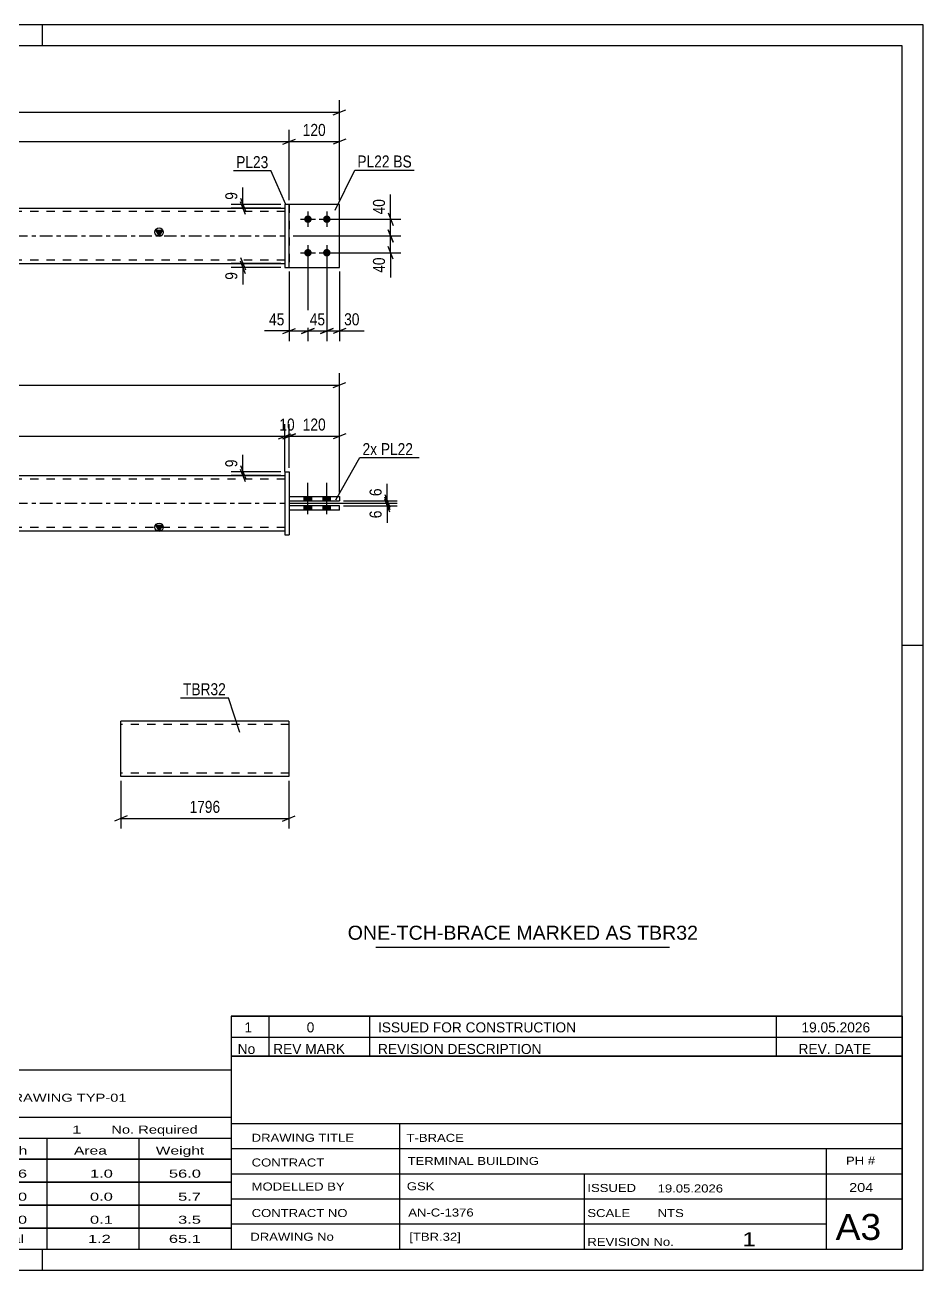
# Model space of a CAD drawing. Header units: millimetres. Extents: x 0 to 420, y 0 to 297.
# Drawn here: x 205.8 to 420, y 0 to 297 of the extents above; entities that cross this region are included whole.
import ezdxf

# ---------------------------------------------------------------- set-up
doc = ezdxf.new("R2010")
doc.units = ezdxf.units.MM
doc.linetypes.add('DXK_LINE_DOT2', pattern=[3.9198, 1.9599, -1.9599])
doc.linetypes.add('DXK_LINE_DOT3', pattern=[5.9187, 2.979, -0.9799, 0.9799, -0.9799])
doc.styles.add('Arial', font='arial.ttf', dxfattribs={"height": 0.2})
doc.styles.add('Arial Narrow', font='ARIALN.TTF', dxfattribs={"height": 0.2})

# ---------------------------------------------------------------- blocks, each defined once
blk = doc.blocks.new('Unknown-489683481-1163')
at = {"color": 5, "linetype": 'Continuous'}
for p, q in [((420, 297), (0, 297)), ((210, 292), (210, 297)), ((420, 0), (420, 297)), ((415, 292), (5, 292)), ((415, 5), (415, 292)), ((420, 149), (415, 149)), ((5, 5), (415, 5)), ((210, 0), (210, 5)), ((0, 0), (420, 0))]:
    blk.add_line(p, q, dxfattribs=at)
blk = doc.blocks.new('Unknown-489683481-3525')
at = {"color": 7, "linetype": 'Continuous'}
for p, q in [((255, 51.05), (255, 5)), ((255, 51.05), (415, 51.05)), ((415, 51), (415, 5)), ((255, 35), (415, 35)), ((295.14, 35), (295.14, 5)), ((255, 29), (415, 29)), ((397, 5.05), (397, 28.9)), ((255, 23), (415, 23)), ((339.14, 23), (339.14, 5)), ((255, 17), (415, 17)), ((255, 11), (397, 11)), ((255, 5), (415, 5))]:
    blk.add_line(p, q, dxfattribs=at)
at = {"color": 7, "style": 'Arial Narrow'}
for s, height, width, p in [('DRAWING TITLE', 1.9089, 1.425378, (259.88, 30.61)), ('T-BRACE', 1.909, 1.425378, (296.81, 30.59)), ('TERMINAL BUILDING', 1.9089, 1.425378, (297.06, 25.07)), ('CONTRACT', 1.909, 1.425378, (259.88, 24.71)), ('MODELLED BY', 1.9089, 1.425378, (259.88, 18.98)), ('GSK', 1.909, 1.425378, (296.88, 19.04)), ('ISSUED', 1.909, 1.425378, (339.94, 18.64)), ('19.05.2026', 1.909, 1.425378, (356.69, 18.52)), ('CONTRACT NO', 1.9089, 1.425378, (259.88, 12.66)), ('AN-C-1376', 1.909, 1.425378, (297.23, 12.78)), ('SCALE', 1.909, 1.425378, (339.94, 12.65)), ('A3', 6.204, 1.25, (399.14, 7.2)), ('DRAWING No', 1.909, 1.425378, (259.56, 7)), ('[TBR.32]', 1.909, 1.425378, (297.46, 6.99)), ('1', 3.34, 1.5, (376.91, 5.68)), ('REVISION No.', 1.9089, 1.425378, (339.94, 5.77))]:
    blk.add_text(s, height=height, dxfattribs=dict(at, width=width)).set_placement(p)
at = {"color": 7, "linetype": 'Continuous', "style": 'Arial Narrow'}
for s, height, width, p in [('PH #', 1.909, 1.43, (401.6, 25.15)), ('204', 2.1, 1.43, (402.37, 18.65)), ('NTS', 1.909, 1.425378, (356.7, 12.65))]:
    blk.add_text(s, height=height, dxfattribs=dict(at, width=width)).set_placement(p)
blk = doc.blocks.new('Unknown-489683481-3526')
at = {"color": 7, "linetype": 'Continuous'}
for p, q in [((95, 47.75), (255, 47.75)), ((95, 36.5), (95, 47.75)), ((255, 47.75), (255, 36.5)), ((95, 36.5), (255, 36.5)), ((95, 36.5), (95, 31.5)), ((255, 36.5), (255, 31.5)), ((95, 31.5), (255, 31.5)), ((95, 31.5), (95, 26.5)), ((119, 31.5), (119, 26.5)), ((154.5, 31.5), (154.5, 26.5)), ((180.5, 31.5), (180.5, 26.5)), ((193.5, 31.5), (193.5, 26.5)), ((211, 31.5), (211, 26.5)), ((233, 31.5), (233, 26.5)), ((255, 31.5), (255, 26.5)), ((95, 26.5), (255, 26.5)), ((95, 26.45), (95, 21.05)), ((95, 26.45), (255, 26.45)), ((119, 26.5), (119, 21)), ((154.5, 26.5), (154.5, 21)), ((180.5, 26.5), (180.5, 21)), ((193.5, 26.5), (193.5, 21)), ((211, 26.5), (211, 21)), ((233, 26.5), (233, 21)), ((255, 26.45), (255, 21.05)), ((95, 21.05), (255, 21.05)), ((95, 20.95), (95, 15.55)), ((95, 20.95), (255, 20.95)), ((119, 21), (119, 15.5)), ((154.5, 21), (154.5, 15.5)), ((180.5, 21), (180.5, 15.5)), ((193.5, 21), (193.5, 15.5)), ((211, 21), (211, 15.5)), ((233, 21), (233, 15.5)), ((255, 20.95), (255, 15.55)), ((95, 15.55), (255, 15.55)), ((95, 15.45), (95, 10.05)), ((95, 15.45), (255, 15.45)), ((119, 15.5), (119, 10)), ((154.5, 15.5), (154.5, 10)), ((180.5, 15.5), (180.5, 10)), ((193.5, 15.5), (193.5, 10)), ((211, 15.5), (211, 10)), ((233, 15.5), (233, 10)), ((255, 15.45), (255, 10.05)), ((95, 10.05), (255, 10.05)), ((95, 10), (255, 10)), ((95, 10), (95, 5)), ((211, 10), (211, 5)), ((233, 10), (233, 5)), ((255, 10), (255, 5)), ((95, 5), (255, 5))]:
    blk.add_line(p, q, dxfattribs=at)
at = {"color": 7, "style": 'Arial Narrow'}
for s, height, width, p in [('GENERAL NOTES & WELD DETAILS :', 2.8633, 1.4, (96.15, 40.06)), ('REFER TYP DRAWING TYP-01', 1.9089, 1.6, (179.7, 40.16)), ("MATERIAL LIST FOR ASSEMBLY MK'D", 1.9089, 1.6, (96.15, 32.56)), ('TBR32', 1.909, 1.794707, (188.68, 32.47)), ('1', 1.91, 1.794707, (217.08, 32.56)), ('No. Required', 1.9089, 1.6, (226.41, 32.56)), ('Mark', 1.909, 1.7, (96.34, 27.5)), ('Profile', 1.909, 1.7, (129.41, 27.5)), ('Material', 1.909, 1.7, (159.54, 27.56)), ('No.', 1.909, 1.7, (184.5, 27.56)), ('Length', 1.909, 1.7, (195, 27.56)), ('Area', 1.909, 1.7, (217.5, 27.56)), ('Weight', 1.909, 1.7, (237, 27.56))]:
    blk.add_text(s, height=height, dxfattribs=dict(at, width=width)).set_placement(p)
at = {"color": 7, "linetype": 'Continuous', "style": 'Arial Narrow'}
for s, height, width, p in [('TBR32', 1.909, 1.794707, (96.5, 22.06)), ('SHS132*8', 1.909, 1.794707, (121, 22.06)), ('E350', 1.909, 1.794707, (160.74, 22.06)), ('1', 1.91, 1.794707, (184.86, 22.06)), ('1796', 1.909, 1.794707, (197.58, 22.06)), ('1.0', 1.909, 1.794707, (221.32, 22.06)), ('56.0', 1.909, 1.794707, (240.14, 22.06)), ('PL22', 1.909, 1.794707, (96.5, 16.56)), ('PL10*120', 1.909, 1.794707, (121, 16.56)), ('E350', 1.909, 1.794707, (160.74, 16.56)), ('4', 1.91, 1.794707, (184.86, 16.56)), ('150', 1.909, 1.794707, (199.77, 16.56)), ('0.0', 1.909, 1.794707, (221.32, 16.56)), ('5.7', 1.909, 1.794707, (242.33, 16.56)), ('PL23', 1.909, 1.794707, (96.5, 11.06)), ('PL10*150', 1.909, 1.794707, (121, 11.06)), ('E350', 1.909, 1.794707, (160.74, 11.06)), ('2', 1.91, 1.794707, (184.86, 11.06)), ('150', 1.909, 1.794707, (199.77, 11.06)), ('0.1', 1.909, 1.794707, (221.32, 11.06)), ('3.5', 1.909, 1.794707, (242.33, 11.06)), ('Total', 1.909, 1.7, (197.33, 6.5)), ('1.2', 1.909, 1.794707, (220.83, 6.5)), ('65.1', 1.909, 1.794707, (240.14, 6.5))]:
    blk.add_text(s, height=height, dxfattribs=dict(at, width=width)).set_placement(p)
blk = doc.blocks.new('Unknown-489683481-3527')
at = {"color": 7, "linetype": 'Continuous'}
for p, q in [((255, 60.55), (415, 60.55)), ((415, 60.55), (255, 60.55)), ((255, 60.55), (255, 55.55)), ((264, 60.55), (264, 55.55)), ((288, 60.55), (288, 55.55)), ((385, 60.55), (385, 55.55)), ((415, 60.55), (415, 55.55)), ((255, 55.55), (415, 55.55)), ((255, 55.55), (255, 51.05)), ((255, 55.55), (415, 55.55)), ((264, 55.55), (264, 51.05)), ((288, 55.55), (288, 51.05)), ((385, 55.55), (385, 51.05)), ((415, 55.55), (415, 51.05)), ((415, 51.05), (255, 51.05))]:
    blk.add_line(p, q, dxfattribs=at)
at = {"color": 7, "linetype": 'Continuous', "style": 'Arial Narrow'}
for s, height, width, p in [('1', 2.39, 1.196471, (258.16, 56.7)), ('0', 2.39, 1.196471, (273, 56.7)), ('ISSUED FOR CONSTRUCTION', 2.3861, 1.196471, (290, 56.7)), ('19.05.2026', 2.386, 1.196471, (391, 56.7)), ('No', 2.386, 1.2, (256.54, 51.55)), ('REV MARK', 2.386, 1.2, (265, 51.55)), ('REVISION DESCRIPTION', 2.3861, 1.2, (290, 51.55)), ('REV. DATE', 2.386, 1.2, (390.28, 51.55))]:
    blk.add_text(s, height=height, dxfattribs=dict(at, width=width)).set_placement(p)
blk = doc.blocks.new('Unknown-489683481-3528')
at = {"color": 7, "linetype": 'Continuous'}
blk.add_line((289.5, 77.05), (359.5, 77.05), dxfattribs=at)
at = {"color": 7, "style": 'Arial'}
blk.add_text('ONE-TCH-BRACE MARKED AS TBR32', height=3.3428, dxfattribs=at).set_placement((282.78, 78.8))
blk = doc.blocks.new('Part-489683481-1456 - 1400')
at = {"color": 2, "linetype": 'Continuous'}
for p, q in [((280.8, 182.29), (268.8, 182.29)), ((268.8, 182.29), (268.8, 181.29)), ((280.8, 181.29), (268.8, 181.29)), ((280.8, 181.29), (280.8, 182.29))]:
    blk.add_line(p, q, dxfattribs=at)
blk = doc.blocks.new('Part-489683481-1471 - 1400')
at = {"linetype": 'Continuous'}
blk.add_hatch(color=2, dxfattribs=at).paths.add_polyline_path([(237.8, 176.29), (237, 177.69), (238.6, 177.69)])
at = {"color": 2, "linetype": 'Continuous'}
for p, q in [((91.7, 189.49), (179.7, 189.49)), ((179.8, 189.49), (267.8, 189.49)), ((91.7, 176.29), (179.7, 176.29)), ((179.8, 176.29), (267.8, 176.29)), ((237.8, 176.29), (237, 177.69)), ((237, 177.69), (238.6, 177.69)), ((238.6, 177.69), (237.8, 176.29))]:
    blk.add_line(p, q, dxfattribs=at)
at = {"color": 7, "linetype": 'DXK_LINE_DOT2'}
for p, q in [((91.7, 176.29), (91.7, 189.49)), ((179.7, 188.69), (91.7, 188.69)), ((267.8, 188.69), (179.8, 188.69)), ((267.8, 189.49), (267.8, 176.29)), ((179.7, 177.09), (91.7, 177.09)), ((267.8, 177.09), (179.8, 177.09))]:
    blk.add_line(p, q, dxfattribs=at)
at = {"color": 7, "linetype": 'DXK_LINE_DOT3'}
for p, q in [((91.7, 182.89), (179.7, 182.89)), ((179.8, 182.89), (267.8, 182.89))]:
    blk.add_line(p, q, dxfattribs=at)
at = {"color": 2, "linetype": 'Continuous'}
blk.add_circle((237.8, 177.19), 1, dxfattribs=at)
blk = doc.blocks.new('Bolt-489683481-1409 - 1400')
at = {"linetype": 'Continuous'}
for points in [[(274.2, 184.49), (272.4, 184.49), (272.4, 183.49), (274.2, 183.49)], [(274.2, 184.49), (272.4, 184.49), (272.4, 183.49), (274.2, 183.49)], [(278.7, 184.49), (276.9, 184.49), (276.9, 183.49), (278.7, 183.49)], [(278.7, 184.49), (276.9, 184.49), (276.9, 183.49), (278.7, 183.49)], [(274.2, 182.29), (272.4, 182.29), (272.4, 181.29), (274.2, 181.29)], [(274.2, 182.29), (272.4, 182.29), (272.4, 181.29), (274.2, 181.29)], [(278.7, 182.29), (276.9, 182.29), (276.9, 181.29), (278.7, 181.29)], [(278.7, 182.29), (276.9, 182.29), (276.9, 181.29), (278.7, 181.29)]]:
    blk.add_hatch(color=1, dxfattribs=at).paths.add_polyline_path(points)
at = {"color": 1, "linetype": 'Continuous'}
for p, q in [((273.3, 180.29), (273.3, 187.79)), ((273.3, 180.29), (273.3, 187.79)), ((277.8, 180.29), (277.8, 187.79)), ((277.8, 180.29), (277.8, 187.79)), ((272.4, 183.49), (272.4, 184.49)), ((272.4, 183.49), (272.4, 184.49)), ((274.2, 183.49), (274.2, 184.49)), ((274.2, 183.49), (274.2, 184.49)), ((276.9, 183.49), (276.9, 184.49)), ((276.9, 183.49), (276.9, 184.49)), ((278.7, 183.49), (278.7, 184.49)), ((278.7, 183.49), (278.7, 184.49)), ((272.4, 181.29), (272.4, 182.29)), ((272.4, 181.29), (272.4, 182.29)), ((274.2, 181.29), (274.2, 182.29)), ((274.2, 181.29), (274.2, 182.29)), ((276.9, 181.29), (276.9, 182.29)), ((276.9, 181.29), (276.9, 182.29)), ((278.7, 181.29), (278.7, 182.29)), ((278.7, 181.29), (278.7, 182.29))]:
    blk.add_line(p, q, dxfattribs=at)
blk = doc.blocks.new('Part-489683481-1446 - 1400')
at = {"color": 2, "linetype": 'Continuous'}
for p, q in [((267.8, 190.39), (267.8, 175.39)), ((267.8, 190.39), (268.8, 190.39)), ((268.8, 190.39), (268.8, 175.39)), ((267.8, 175.39), (268.8, 175.39))]:
    blk.add_line(p, q, dxfattribs=at)
blk = doc.blocks.new('Part-489683481-1451 - 1400')
at = {"color": 2, "linetype": 'Continuous'}
for p, q in [((268.8, 184.49), (268.8, 183.49)), ((268.8, 184.49), (280.8, 184.49)), ((280.8, 184.49), (280.8, 183.49)), ((268.8, 183.49), (280.8, 183.49))]:
    blk.add_line(p, q, dxfattribs=at)
blk = doc.blocks.new('Bolt-489683481-1680 - 1676')
at = {"linetype": 'Continuous'}
for points in [[(273.3, 251.56, -1), (273.3, 249.76, -1)], [(277.8, 251.56, -1), (277.8, 249.76, -1)], [(273.3, 243.56, -1), (273.3, 241.76, -1)], [(277.8, 243.56, -1), (277.8, 241.76, -1)]]:
    blk.add_hatch(color=1, dxfattribs=at).paths.add_polyline_path(points)
at = {"color": 1, "linetype": 'Continuous'}
for p, q in [((273.3, 252.46), (273.3, 248.86)), ((277.8, 252.46), (277.8, 248.86)), ((271.5, 250.66), (275.1, 250.66)), ((276, 250.66), (279.6, 250.66)), ((273.3, 244.46), (273.3, 240.86)), ((277.8, 244.46), (277.8, 240.86)), ((271.5, 242.66), (275.1, 242.66)), ((276, 242.66), (279.6, 242.66))]:
    blk.add_line(p, q, dxfattribs=at)
blk = doc.blocks.new('Part-489683481-1706 - 1676')
at = {"color": 2, "linetype": 'Continuous'}
for p, q in [((268.8, 254.16), (267.8, 254.16)), ((267.8, 254.16), (267.8, 239.16)), ((268.8, 239.16), (268.8, 254.16)), ((267.8, 239.16), (268.8, 239.16))]:
    blk.add_line(p, q, dxfattribs=at)
blk = doc.blocks.new('Part-489683481-1731 - 1676')
at = {"color": 2, "linetype": 'Continuous'}
for p, q in [((280.8, 254.16), (268.8, 254.16)), ((280.8, 239.16), (280.8, 254.16)), ((268.8, 239.16), (280.8, 239.16))]:
    blk.add_line(p, q, dxfattribs=at)
at = {"color": 7, "linetype": 'DXK_LINE_DOT2'}
blk.add_line((268.8, 254.16), (268.8, 239.16), dxfattribs=at)
blk = doc.blocks.new('Part-489683481-1736 - 1676')
at = {"color": 7, "linetype": 'DXK_LINE_DOT2'}
for p, q in [((280.8, 254.16), (268.8, 254.16)), ((268.8, 254.16), (268.8, 239.16)), ((280.8, 239.16), (280.8, 254.16)), ((268.8, 239.16), (280.8, 239.16))]:
    blk.add_line(p, q, dxfattribs=at)
blk = doc.blocks.new('Part-489683481-1741 - 1676')
at = {"linetype": 'Continuous'}
blk.add_hatch(color=2, dxfattribs=at).paths.add_polyline_path([(237.8, 246.66), (237, 248.06), (238.6, 248.06)])
at = {"color": 2, "linetype": 'Continuous'}
for p, q in [((91.7, 253.26), (179.7, 253.26)), ((179.8, 253.26), (267.8, 253.26)), ((237.8, 246.66), (237, 248.06)), ((237, 248.06), (238.6, 248.06)), ((238.6, 248.06), (237.8, 246.66)), ((91.7, 240.06), (179.7, 240.06)), ((179.8, 240.06), (267.8, 240.06))]:
    blk.add_line(p, q, dxfattribs=at)
at = {"color": 7, "linetype": 'DXK_LINE_DOT2'}
for p, q in [((91.7, 253.26), (91.7, 240.06)), ((179.7, 252.46), (91.7, 252.46)), ((267.8, 252.46), (179.8, 252.46)), ((267.8, 253.26), (267.8, 240.06)), ((179.7, 240.86), (91.7, 240.86)), ((267.8, 240.86), (179.8, 240.86))]:
    blk.add_line(p, q, dxfattribs=at)
at = {"color": 7, "linetype": 'DXK_LINE_DOT3'}
for p, q in [((91.7, 246.66), (179.7, 246.66)), ((179.8, 246.66), (267.8, 246.66))]:
    blk.add_line(p, q, dxfattribs=at)
at = {"color": 2, "linetype": 'Continuous'}
blk.add_circle((237.8, 247.56), 1, dxfattribs=at)
blk = doc.blocks.new('Part-489683481-2293 - 2286')
at = {"color": 2, "linetype": 'Continuous'}
for p, q in [((248.67, 130.91), (228.67, 130.91)), ((228.67, 117.71), (228.67, 130.91)), ((268.77, 130.91), (248.77, 130.91)), ((268.77, 130.91), (268.77, 129.31)), ((268.77, 129.31), (268.77, 117.71)), ((248.67, 117.71), (228.67, 117.71)), ((268.77, 117.71), (248.77, 117.71))]:
    blk.add_line(p, q, dxfattribs=at)
at = {"color": 7, "linetype": 'DXK_LINE_DOT2'}
for p, q in [((248.67, 130.11), (228.67, 130.11)), ((268.77, 130.11), (248.77, 130.11)), ((228.67, 118.51), (228.67, 118.58)), ((248.67, 118.51), (228.67, 118.51)), ((268.77, 118.51), (248.77, 118.51)), ((268.77, 118.51), (268.77, 118.58))]:
    blk.add_line(p, q, dxfattribs=at)
blk = doc.blocks.new('StraightDimension-489683481-1542 - 1400')
at = {"color": 7, "linetype": 'Continuous'}
for p, q in [((266.3, 198.29), (269.3, 199.49)), ((270.3, 199.49), (267.3, 198.29)), ((267.8, 190.49), (267.8, 201.74)), ((268.8, 191.39), (268.8, 201.74)), ((267.8, 198.89), (268.8, 198.89))]:
    blk.add_line(p, q, dxfattribs=at)
at = {"color": 0}
blk.add_wipeout([(270.73, 199.64), (270.73, 203.84), (265.88, 203.84), (265.88, 199.64)], dxfattribs=at)
at = {"color": 3, "style": 'Arial Narrow'}
blk.add_text('10', height=2.863, dxfattribs=at).set_placement((266.48, 200.24))
blk = doc.blocks.new('StraightDimension-489683481-1597 - 1400')
at = {"color": 7, "linetype": 'Continuous'}
for p, q in [((291.61, 184.39), (292.81, 181.39)), ((268.8, 182.89), (294.61, 182.89)), ((281.8, 182.29), (294.61, 182.29)), ((292.81, 180.79), (291.61, 183.79)), ((292.21, 182.29), (292.21, 182.89))]:
    blk.add_line(p, q, dxfattribs=at)
at = {"color": 0}
blk.add_wipeout([(291.46, 181.76), (287.26, 181.76), (287.26, 178.73), (291.46, 178.73)], dxfattribs=at)
at = {"color": 7, "linetype": 'Continuous'}
blk.add_line((292.21, 182.29), (292.21, 178.21), dxfattribs=at)
blk.add_line((292.21, 182.29), (292.21, 178.21), dxfattribs=at)
at = {"color": 3, "style": 'Arial Narrow'}
blk.add_text('6', height=2.86, rotation=90.0002, dxfattribs=at).set_placement((290.86, 179.33))
blk = doc.blocks.new('StraightDimension-489683481-1496 - 1400')
at = {"color": 7, "linetype": 'Continuous'}
for p, q in [((267.3, 198.29), (270.3, 199.49)), ((268.8, 191.39), (268.8, 201.74)), ((282.3, 199.49), (279.3, 198.29)), ((280.8, 185.49), (280.8, 201.74)), ((268.8, 198.89), (280.8, 198.89))]:
    blk.add_line(p, q, dxfattribs=at)
at = {"color": 0}
blk.add_wipeout([(278.15, 199.64), (278.15, 203.84), (271.46, 203.84), (271.46, 199.64)], dxfattribs=at)
at = {"color": 3, "style": 'Arial Narrow'}
blk.add_text('120', height=2.863, dxfattribs=at).set_placement((272.06, 200.24))
blk = doc.blocks.new('StraightDimension-489683481-1512 - 1400')
at = {"color": 7, "linetype": 'Continuous'}
for p, q in [((93.2, 199.49), (90.2, 198.29)), ((91.7, 190.49), (91.7, 201.74)), ((266.3, 198.29), (269.3, 199.49)), ((267.8, 190.49), (267.8, 201.74)), ((91.7, 198.89), (267.8, 198.89))]:
    blk.add_line(p, q, dxfattribs=at)
at = {"color": 0}
blk.add_wipeout([(184.01, 199.64), (184.01, 203.84), (175.5, 203.84), (175.5, 199.64)], dxfattribs=at)
at = {"color": 3, "style": 'Arial Narrow'}
blk.add_text('1796', height=2.863, dxfattribs=at).set_placement((176.1, 200.24))
blk = doc.blocks.new('StraightDimension-489683481-1613 - 1400')
at = {"color": 7, "linetype": 'Continuous'}
for p, q in [((291.61, 184.99), (292.81, 181.99)), ((292.81, 181.39), (291.61, 184.39)), ((268.8, 182.89), (294.61, 182.89)), ((281.8, 183.49), (294.61, 183.49)), ((292.21, 182.89), (292.21, 183.49))]:
    blk.add_line(p, q, dxfattribs=at)
at = {"color": 0}
blk.add_wipeout([(291.46, 187.04), (287.26, 187.04), (287.26, 184.01), (291.46, 184.01)], dxfattribs=at)
at = {"color": 7, "linetype": 'Continuous'}
blk.add_line((292.21, 183.49), (292.21, 187.56), dxfattribs=at)
blk.add_line((292.21, 183.49), (292.21, 187.56), dxfattribs=at)
at = {"color": 3, "style": 'Arial Narrow'}
blk.add_text('6', height=2.86, rotation=90.0002, dxfattribs=at).set_placement((290.86, 184.61))
blk = doc.blocks.new('StraightDimension-489683481-1586 - 1400')
at = {"color": 7, "linetype": 'Continuous'}
for p, q in [((78.7, 185.49), (78.7, 213.93)), ((280.8, 185.49), (280.8, 213.93)), ((80.2, 211.68), (77.2, 210.48)), ((78.7, 211.08), (280.8, 211.08)), ((279.3, 210.48), (282.3, 211.68))]:
    blk.add_line(p, q, dxfattribs=at)
at = {"color": 0}
blk.add_wipeout([(184.01, 211.83), (184.01, 216.03), (175.5, 216.03), (175.5, 211.83)], dxfattribs=at)
at = {"color": 3, "style": 'Arial Narrow'}
blk.add_text('2056', height=2.863, dxfattribs=at).set_placement((176.1, 212.43))
blk = doc.blocks.new('StraightDimension-489683481-1630 - 1400')
at = {"color": 7, "linetype": 'Continuous'}
for p, q in [((266.8, 190.39), (254.95, 190.39)), ((257.2, 191.89), (258.4, 188.89)), ((258.4, 187.99), (257.2, 190.99)), ((257.8, 189.49), (257.8, 190.39)), ((266.8, 189.49), (254.95, 189.49))]:
    blk.add_line(p, q, dxfattribs=at)
at = {"color": 0}
blk.add_wipeout([(257.05, 193.94), (252.85, 193.94), (252.85, 190.91), (257.05, 190.91)], dxfattribs=at)
at = {"color": 7, "linetype": 'Continuous'}
blk.add_line((257.8, 190.39), (257.8, 194.46), dxfattribs=at)
blk.add_line((257.8, 190.39), (257.8, 194.46), dxfattribs=at)
at = {"color": 3, "style": 'Arial Narrow'}
blk.add_text('9', height=2.86, rotation=90.0002, dxfattribs=at).set_placement((256.45, 191.51))
blk = doc.blocks.new('StraightDimension-489683481-1744 - 1676')
at = {"color": 7, "linetype": 'Continuous'}
for p, q in [((273.3, 241.66), (273.3, 221.6)), ((268.8, 238.16), (268.8, 221.6)), ((267.3, 223.4), (270.3, 224.6)), ((268.8, 224), (273.3, 224)), ((274.8, 224.6), (271.8, 223.4))]:
    blk.add_line(p, q, dxfattribs=at)
at = {"color": 0}
blk.add_wipeout([(268.28, 224.75), (268.28, 228.95), (263.42, 228.95), (263.42, 224.75)], dxfattribs=at)
at = {"color": 7, "linetype": 'Continuous'}
blk.add_line((268.8, 224), (262.9, 224), dxfattribs=at)
blk.add_line((268.8, 224), (262.9, 224), dxfattribs=at)
at = {"color": 3, "style": 'Arial Narrow'}
blk.add_text('45', height=2.863, dxfattribs=at).set_placement((264.02, 225.35))
blk = doc.blocks.new('StraightDimension-489683481-1766 - 1676')
at = {"color": 7, "linetype": 'Continuous'}
for p, q in [((273.3, 241.66), (273.3, 221.6)), ((277.8, 241.66), (277.8, 221.6)), ((271.8, 223.4), (274.8, 224.6)), ((273.3, 224), (277.8, 224)), ((279.3, 224.6), (276.3, 223.4))]:
    blk.add_line(p, q, dxfattribs=at)
at = {"color": 0}
blk.add_wipeout([(277.98, 224.75), (277.98, 228.95), (273.13, 228.95), (273.13, 224.75)], dxfattribs=at)
at = {"color": 3, "style": 'Arial Narrow'}
blk.add_text('45', height=2.863, dxfattribs=at).set_placement((273.73, 225.35))
blk = doc.blocks.new('StraightDimension-489683481-1926 - 1676')
at = {"color": 7, "linetype": 'Continuous'}
for p, q in [((80.2, 276.76), (77.2, 275.56)), ((78.7, 255.16), (78.7, 279.01)), ((279.3, 275.56), (282.3, 276.76)), ((280.8, 255.16), (280.8, 279.01)), ((78.7, 276.16), (280.8, 276.16))]:
    blk.add_line(p, q, dxfattribs=at)
at = {"color": 0}
blk.add_wipeout([(184.01, 276.91), (184.01, 281.11), (175.5, 281.11), (175.5, 276.91)], dxfattribs=at)
at = {"color": 3, "style": 'Arial Narrow'}
blk.add_text('2056', height=2.863, dxfattribs=at).set_placement((176.1, 277.51))
blk = doc.blocks.new('StraightDimension-489683481-1802 - 1676')
at = {"color": 7, "linetype": 'Continuous'}
for p, q in [((269.8, 246.66), (295.42, 246.66)), ((292.42, 248.16), (293.62, 245.16)), ((293.02, 242.66), (293.02, 246.66)), ((293.62, 241.16), (292.42, 244.16)), ((278.8, 242.66), (295.42, 242.66))]:
    blk.add_line(p, q, dxfattribs=at)
at = {"color": 0}
blk.add_wipeout([(292.27, 242.14), (288.07, 242.14), (288.07, 237.28), (292.27, 237.28)], dxfattribs=at)
at = {"color": 7, "linetype": 'Continuous'}
blk.add_line((293.02, 242.66), (293.02, 236.76), dxfattribs=at)
blk.add_line((293.02, 242.66), (293.02, 236.76), dxfattribs=at)
at = {"color": 3, "style": 'Arial Narrow'}
blk.add_text('40', height=2.863, rotation=90.0002, dxfattribs=at).set_placement((291.67, 237.88))
blk = doc.blocks.new('StraightDimension-489683481-1782 - 1676')
at = {"color": 7, "linetype": 'Continuous'}
for p, q in [((277.8, 241.66), (277.8, 221.6)), ((280.8, 238.16), (280.8, 221.6)), ((276.3, 223.4), (279.3, 224.6)), ((277.8, 224), (280.8, 224)), ((282.3, 224.6), (279.3, 223.4))]:
    blk.add_line(p, q, dxfattribs=at)
at = {"color": 0}
blk.add_wipeout([(286.18, 224.75), (286.18, 228.95), (281.33, 228.95), (281.33, 224.75)], dxfattribs=at)
at = {"color": 7, "linetype": 'Continuous'}
blk.add_line((280.8, 224), (286.71, 224), dxfattribs=at)
blk.add_line((280.8, 224), (286.71, 224), dxfattribs=at)
at = {"color": 3, "style": 'Arial Narrow'}
blk.add_text('30', height=2.863, dxfattribs=at).set_placement((281.93, 225.35))
blk = doc.blocks.new('StraightDimension-489683481-1811 - 1676')
at = {"color": 7, "linetype": 'Continuous'}
for p, q in [((278.8, 250.66), (295.42, 250.66)), ((292.42, 252.16), (293.62, 249.16)), ((293.02, 246.66), (293.02, 250.66)), ((269.8, 246.66), (295.42, 246.66)), ((293.62, 245.16), (292.42, 248.16))]:
    blk.add_line(p, q, dxfattribs=at)
at = {"color": 0}
blk.add_wipeout([(292.27, 256.04), (288.07, 256.04), (288.07, 251.19), (292.27, 251.19)], dxfattribs=at)
at = {"color": 7, "linetype": 'Continuous'}
blk.add_line((293.02, 250.66), (293.02, 256.57), dxfattribs=at)
blk.add_line((293.02, 250.66), (293.02, 256.57), dxfattribs=at)
at = {"color": 3, "style": 'Arial Narrow'}
blk.add_text('40', height=2.863, rotation=90.0002, dxfattribs=at).set_placement((291.67, 251.79))
blk = doc.blocks.new('StraightDimension-489683481-2739 - 1676')
at = {"color": 7, "linetype": 'Continuous'}
for p, q in [((257.2, 241.56), (258.4, 238.56)), ((258.4, 237.66), (257.2, 240.66)), ((266.8, 240.06), (254.95, 240.06)), ((266.8, 239.16), (254.95, 239.16)), ((257.8, 239.16), (257.8, 240.06))]:
    blk.add_line(p, q, dxfattribs=at)
at = {"color": 0}
blk.add_wipeout([(257.05, 238.64), (252.85, 238.64), (252.85, 235.61), (257.05, 235.61)], dxfattribs=at)
at = {"color": 7, "linetype": 'Continuous'}
blk.add_line((257.8, 239.16), (257.8, 235.08), dxfattribs=at)
blk.add_line((257.8, 239.16), (257.8, 235.08), dxfattribs=at)
at = {"color": 3, "style": 'Arial Narrow'}
blk.add_text('9', height=2.86, rotation=90.0002, dxfattribs=at).set_placement((256.45, 236.21))
blk = doc.blocks.new('StraightDimension-489683481-1968 - 1676')
at = {"color": 7, "linetype": 'Continuous'}
for p, q in [((90.7, 255.16), (90.7, 272.01)), ((268.8, 255.16), (268.8, 272.01)), ((92.2, 269.76), (89.2, 268.56)), ((90.7, 269.16), (268.8, 269.16)), ((267.3, 268.56), (270.3, 269.76))]:
    blk.add_line(p, q, dxfattribs=at)
at = {"color": 0}
blk.add_wipeout([(184.01, 269.91), (184.01, 274.11), (175.5, 274.11), (175.5, 269.91)], dxfattribs=at)
at = {"color": 3, "style": 'Arial Narrow'}
blk.add_text('1816', height=2.863, dxfattribs=at).set_placement((176.1, 270.51))
blk = doc.blocks.new('StraightDimension-489683481-1993 - 1676')
at = {"color": 7, "linetype": 'Continuous'}
for p, q in [((268.8, 255.16), (268.8, 272.01)), ((280.8, 255.16), (280.8, 272.01)), ((267.3, 268.56), (270.3, 269.76)), ((268.8, 269.16), (280.8, 269.16)), ((282.3, 269.76), (279.3, 268.56))]:
    blk.add_line(p, q, dxfattribs=at)
at = {"color": 0}
blk.add_wipeout([(278.15, 269.91), (278.15, 274.11), (271.46, 274.11), (271.46, 269.91)], dxfattribs=at)
at = {"color": 3, "style": 'Arial Narrow'}
blk.add_text('120', height=2.863, dxfattribs=at).set_placement((272.06, 270.51))
blk = doc.blocks.new('StraightDimension-489683481-2732 - 1676')
at = {"color": 7, "linetype": 'Continuous'}
for p, q in [((257.2, 255.66), (258.4, 252.66)), ((266.8, 254.16), (254.95, 254.16)), ((266.8, 253.26), (254.95, 253.26)), ((258.4, 251.76), (257.2, 254.76)), ((257.8, 253.26), (257.8, 254.16))]:
    blk.add_line(p, q, dxfattribs=at)
at = {"color": 0}
blk.add_wipeout([(257.05, 257.72), (252.85, 257.72), (252.85, 254.69), (257.05, 254.69)], dxfattribs=at)
at = {"color": 7, "linetype": 'Continuous'}
blk.add_line((257.8, 254.16), (257.8, 258.24), dxfattribs=at)
blk.add_line((257.8, 254.16), (257.8, 258.24), dxfattribs=at)
at = {"color": 3, "style": 'Arial Narrow'}
blk.add_text('9', height=2.86, rotation=90.0002, dxfattribs=at).set_placement((256.45, 255.29))
blk = doc.blocks.new('StraightDimension-489683481-2297 - 2286')
at = {"color": 7, "linetype": 'Continuous'}
for p, q in [((228.67, 116.71), (228.67, 105.31)), ((268.77, 116.71), (268.77, 105.31)), ((230.17, 108.31), (227.17, 107.11)), ((228.67, 107.71), (268.77, 107.71)), ((267.27, 107.11), (270.27, 108.31))]:
    blk.add_line(p, q, dxfattribs=at)
at = {"color": 0}
blk.add_wipeout([(252.98, 108.46), (252.98, 112.66), (244.46, 112.66), (244.46, 108.46)], dxfattribs=at)
at = {"color": 3, "style": 'Arial Narrow'}
blk.add_text('1796', height=2.863, dxfattribs=at).set_placement((245.06, 109.06))
blk = doc.blocks.new('MarkSet-489683481-1667 - 1400')
at = {"color": 0}
blk.add_wipeout([(289.78, 194.38), (289.78, 197.38), (286.31, 197.38), (286.31, 194.38)], dxfattribs=at)
blk.add_wipeout([(289.78, 194.38), (289.78, 197.38), (286.31, 197.38), (286.31, 194.38)], dxfattribs=at)
at = {"color": 30, "linetype": 'Continuous'}
blk.add_line((279.95, 183.69), (285.71, 193.78), dxfattribs=at)
at = {"color": 0}
blk.add_wipeout([(298.36, 194.38), (298.36, 197.38), (290.68, 197.38), (290.68, 194.38)], dxfattribs=at)
blk.add_wipeout([(298.36, 194.38), (298.36, 197.38), (290.68, 197.38), (290.68, 194.38)], dxfattribs=at)
at = {"color": 30, "linetype": 'Continuous'}
blk.add_line((285.71, 193.78), (299.86, 193.78), dxfattribs=at)
at = {"color": 3, "style": 'Arial Narrow'}
for s, p in [('2x', (286.31, 194.38)), ('PL22', (290.68, 194.38))]:
    blk.add_text(s, height=2.863, dxfattribs=at).set_placement(p)
blk = doc.blocks.new('MarkSet-489683481-3419 - 1676')
at = {"color": 0}
blk.add_wipeout([(292.77, 262.99), (292.77, 265.99), (285.09, 265.99), (285.09, 262.99)], dxfattribs=at)
blk.add_wipeout([(292.77, 262.99), (292.77, 265.99), (285.09, 265.99), (285.09, 262.99)], dxfattribs=at)
at = {"color": 30, "linetype": 'Continuous'}
blk.add_line((279.82, 252.78), (284.49, 262.39), dxfattribs=at)
at = {"color": 0}
blk.add_wipeout([(298.05, 262.99), (298.05, 265.99), (293.67, 265.99), (293.67, 262.99)], dxfattribs=at)
blk.add_wipeout([(298.05, 262.99), (298.05, 265.99), (293.67, 265.99), (293.67, 262.99)], dxfattribs=at)
at = {"color": 30, "linetype": 'Continuous'}
blk.add_line((284.49, 262.39), (298.65, 262.39), dxfattribs=at)
at = {"color": 3, "style": 'Arial Narrow'}
for s, p in [('PL22', (285.09, 262.99)), ('BS', (293.67, 262.99))]:
    blk.add_text(s, height=2.863, dxfattribs=at).set_placement(p)
blk = doc.blocks.new('Mark-489683481-1702 - 1676')
at = {"color": 0}
blk.add_wipeout([(263.85, 262.84), (263.85, 265.84), (256.18, 265.84), (256.18, 262.84)], dxfattribs=at)
blk.add_wipeout([(263.85, 262.84), (263.85, 265.84), (256.18, 265.84), (256.18, 262.84)], dxfattribs=at)
at = {"color": 30, "linetype": 'Continuous'}
for p in [(255.58, 262.24), (268.02, 254.16)]:
    blk.add_line(p, (264.45, 262.24), dxfattribs=at)
at = {"color": 3, "style": 'Arial Narrow'}
blk.add_text('PL23', height=2.863, dxfattribs=at).set_placement((256.18, 262.84))
blk = doc.blocks.new('Mark-489683481-2289 - 2286')
at = {"color": 0}
blk.add_wipeout([(253.73, 137.11), (253.73, 140.11), (243.5, 140.11), (243.5, 137.11)], dxfattribs=at)
blk.add_wipeout([(253.73, 137.11), (253.73, 140.11), (243.5, 140.11), (243.5, 137.11)], dxfattribs=at)
at = {"color": 30, "linetype": 'Continuous'}
for p in [(242.9, 136.51), (257.04, 128.2)]:
    blk.add_line(p, (254.33, 136.51), dxfattribs=at)
at = {"color": 3, "style": 'Arial Narrow'}
blk.add_text('TBR32', height=2.863, dxfattribs=at).set_placement((243.5, 137.11))

msp = doc.modelspace()

# ---------------------------------------------------------------- block references
for name in ['Unknown-489683481-1163', 'Part-489683481-1741 - 1676', 'Part-489683481-1706 - 1676', 'Part-489683481-1731 - 1676', 'Part-489683481-1736 - 1676', 'Bolt-489683481-1680 - 1676', 'Part-489683481-1446 - 1400', 'Part-489683481-1471 - 1400', 'Bolt-489683481-1409 - 1400', 'Part-489683481-1451 - 1400', 'Part-489683481-1456 - 1400', 'Part-489683481-2293 - 2286', 'Unknown-489683481-3528', 'Unknown-489683481-3527', 'Unknown-489683481-3525', 'Unknown-489683481-3526']:
    msp.add_blockref(name, (0, 0))

# ---------------------------------------------------------------- next in the draw order: block references
for name in ['StraightDimension-489683481-1926 - 1676', 'StraightDimension-489683481-1744 - 1676', 'StraightDimension-489683481-1542 - 1400', 'StraightDimension-489683481-1597 - 1400', 'Mark-489683481-2289 - 2286', 'StraightDimension-489683481-2297 - 2286']:
    msp.add_blockref(name, (0, 0))

# ---------------------------------------------------------------- next in the draw order: block references
for name in ['StraightDimension-489683481-2739 - 1676', 'StraightDimension-489683481-1766 - 1676', 'StraightDimension-489683481-1496 - 1400']:
    msp.add_blockref(name, (0, 0))

# ---------------------------------------------------------------- next in the draw order: block references
for name in ['StraightDimension-489683481-1802 - 1676', 'StraightDimension-489683481-1512 - 1400', 'StraightDimension-489683481-1613 - 1400']:
    msp.add_blockref(name, (0, 0))

# ---------------------------------------------------------------- next in the draw order: block references
for name in ['StraightDimension-489683481-1811 - 1676', 'StraightDimension-489683481-1782 - 1676', 'StraightDimension-489683481-1586 - 1400']:
    msp.add_blockref(name, (0, 0))

# ---------------------------------------------------------------- next in the draw order: block references
for name in ['StraightDimension-489683481-1968 - 1676', 'MarkSet-489683481-1667 - 1400', 'StraightDimension-489683481-1630 - 1400']:
    msp.add_blockref(name, (0, 0))

# ---------------------------------------------------------------- next in the draw order: block references
msp.add_blockref('StraightDimension-489683481-1993 - 1676', (0, 0))

# ---------------------------------------------------------------- next in the draw order: block references
for name in ['MarkSet-489683481-3419 - 1676', 'StraightDimension-489683481-2732 - 1676']:
    msp.add_blockref(name, (0, 0))

# ---------------------------------------------------------------- next in the draw order: block references
msp.add_blockref('Mark-489683481-1702 - 1676', (0, 0))

doc.saveas('drawing.dxf')
